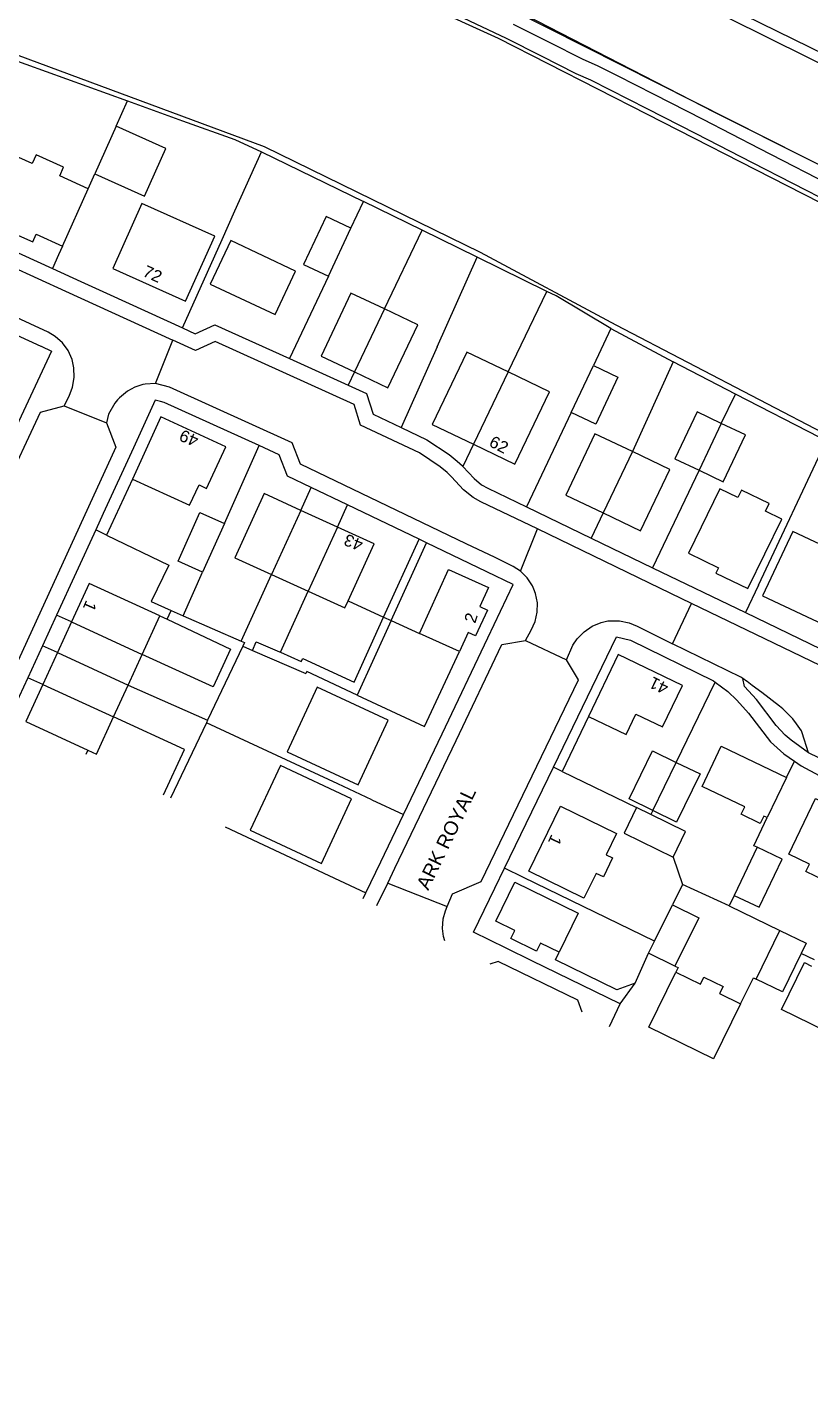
# Model space of a CAD drawing. Header units: millimetres. Extents: x 111502 to 977541, y 8702 to 1044108.
# Drawn here: x 489840.8 to 489939.8, y 240239.4 to 240409.9 of the extents above; entities that cross this region are included whole.
import ezdxf

# ---------------------------------------------------------------- set-up
doc = ezdxf.new("R2010")
doc.units = ezdxf.units.MM
doc.header["$LTSCALE"] = 0.25
doc.linetypes.add('DASHED2', pattern=[9.525, 6.35, -3.175])
doc.layers.add('E HVSS As Laid HV', color=10, linetype='Continuous')
doc.layers.add('X HVSS Site Background', color=8, linetype='Continuous')
doc.styles.add('OS Master Map$1$Standard', font='txt')

# ---------------------------------------------------------------- blocks, each defined once
blk = doc.blocks.new('OS MAP 060722')
at = {"layer": 'X HVSS Site Background', "flags": 128}
for points in [[(1322.12, 1184.29), (1311.53, 1189.45), (1311.53, 1189.45), (1277.03, 1206.38), (1277.03, 1206.38), (1235.54, 1226.91), (1235.54, 1226.91), (1183.9, 1252.31), (1183.9, 1252.31), (1149.18, 1269.67), (1149.18, 1269.67), (1113.83, 1287.24), (1113.83, 1287.24), (1073.41, 1307.14), (1073.41, 1307.14), (1030.65, 1327.88), (1030.65, 1327.88), (995.3, 1344.6)], [(1305.08, 1175.92), (1274.91, 1189.87), (1274.91, 1189.87), (1248.46, 1203.63), (1248.46, 1203.63), (1205.7, 1226.28), (1205.7, 1226.28), (1146.85, 1257.82), (1146.85, 1257.82), (1086.95, 1288.09), (1086.95, 1288.09), (1050.33, 1304.6), (1050.33, 1304.6), (998.9, 1326.4)], [(1158.27, 1266.56), (1139.59, 1275.91), (1139.59, 1275.91), (1069.11, 1310.46), (1069.11, 1310.46), (1003.02, 1342.47)], [(1071.58, 1290.51), (1089.81, 1282.15), (1089.81, 1282.15), (1108.65, 1272.52), (1108.65, 1272.52), (1126.32, 1263.52), (1126.32, 1263.52), (1141.03, 1256.01), (1141.03, 1256.01), (1168.6, 1241.19), (1168.6, 1241.19), (1187.34, 1231.35), (1187.34, 1231.35), (1207.55, 1220.55), (1207.55, 1220.55), (1234.16, 1206.16), (1234.16, 1206.16), (1246.22, 1200.13), (1246.22, 1200.13), (1266.22, 1185.84), (1266.22, 1185.84), (1283, 1174.52)], [(1084.69, 1285.05), (1090.82, 1282.13), (1090.82, 1282.13), (1095.27, 1279.9), (1095.27, 1279.9), (1099.64, 1277.69), (1099.64, 1277.69), (1101.49, 1276.86), (1101.49, 1276.86), (1103.96, 1275.63), (1103.96, 1275.63), (1108.6, 1273.27), (1108.6, 1273.27), (1114.8, 1270.11), (1114.8, 1270.11), (1121.93, 1266.43), (1121.93, 1266.43), (1132.11, 1261.19)], [(1267.04, 1157.24), (1256.49, 1162.03), (1256.49, 1162.03), (1242.2, 1168.8), (1242.2, 1168.8), (1220.29, 1180.55), (1220.29, 1180.55), (1193.09, 1196.11), (1193.09, 1196.11), (1181.66, 1202.98), (1181.66, 1202.98), (1164.2, 1213.25), (1164.2, 1213.25), (1147.16, 1222.88), (1147.16, 1222.88), (1131.92, 1231.67), (1131.92, 1231.67), (1104.72, 1245.85), (1104.72, 1245.85), (1087.58, 1255.05), (1087.58, 1255.05), (1060.27, 1268.39), (1060.27, 1268.39), (1025.14, 1281.41)], [(1158.27, 1266.56), (1141.55, 1260.52), (1141.55, 1260.52), (1117.19, 1272.73), (1117.19, 1272.73), (1094.74, 1284.28), (1094.74, 1284.28), (1079.37, 1291.7), (1079.37, 1291.7), (1073.71, 1294.12), (1073.71, 1294.12), (1072.11, 1294.85), (1072.11, 1294.85), (1071.29, 1294.87), (1071.29, 1294.87), (1070.27, 1294.57), (1070.27, 1294.57), (1069.5, 1294.34)], [(1091.7, 1283.93), (1096.17, 1281.68), (1096.17, 1281.68), (1100.5, 1279.49), (1100.5, 1279.49), (1102.34, 1278.67), (1102.34, 1278.67), (1104.86, 1277.42), (1104.86, 1277.42), (1109.51, 1275.05), (1109.51, 1275.05), (1115.71, 1271.89), (1115.71, 1271.89), (1122.85, 1268.21), (1122.85, 1268.21), (1133.02, 1262.97)], [(1024.93, 1280.73), (1042.97, 1274.22)], [(1041.53, 1271.01), (1042.97, 1274.22)], [(1042.97, 1274.22), (1049.91, 1271.71), (1049.91, 1271.71), (1056.51, 1269.32), (1056.51, 1269.32), (1059.89, 1267.77)], [(1041.53, 1271.01), (1038.83, 1264.99)], [(1038.83, 1264.99), (1045.1, 1262.18), (1045.1, 1262.18), (1047.8, 1268.2), (1047.8, 1268.2), (1041.53, 1271.01)], [(1037.98, 1263.11), (1034.39, 1264.72), (1034.39, 1264.72), (1034.88, 1265.82), (1034.88, 1265.82), (1031.39, 1267.39), (1031.39, 1267.39), (1030.89, 1266.29), (1030.89, 1266.29), (1027.98, 1267.59), (1027.98, 1267.59), (1024.72, 1260.33), (1024.72, 1260.33), (1028.07, 1258.83), (1028.07, 1258.83), (1027.64, 1257.88), (1027.64, 1257.88), (1030.97, 1256.39), (1030.97, 1256.39), (1031.39, 1257.34), (1031.39, 1257.34), (1034.72, 1255.85)], [(1049.91, 1245.5), (1054.92, 1256.68), (1054.92, 1256.68), (1056.54, 1260.3), (1056.54, 1260.3), (1059.89, 1267.77)], [(1059.89, 1267.77), (1072.8, 1261.51)], [(1037.98, 1263.11), (1038.83, 1264.99)], [(1034.72, 1255.85), (1037.98, 1263.11)], [(1041.1, 1253.01), (1050.3, 1248.89), (1050.3, 1248.89), (1053.98, 1257.1), (1053.98, 1257.1), (1044.78, 1261.22), (1044.78, 1261.22), (1041.1, 1253.01)], [(1071.2, 1258.12), (1072.8, 1261.51)], [(1080.19, 1257.88), (1072.8, 1261.51)], [(1016.92, 1259.34), (1018.33, 1259.13), (1018.33, 1259.13), (1021.59, 1258.26), (1021.59, 1258.26), (1024.19, 1257.25), (1024.19, 1257.25), (1033.46, 1253.02)], [(1071.2, 1258.12), (1068.08, 1259.59), (1068.08, 1259.59), (1065.22, 1253.52), (1065.22, 1253.52), (1068.35, 1252.05)], [(1053.41, 1251.04), (1061.62, 1247.18), (1061.62, 1247.18), (1064.21, 1252.7), (1064.21, 1252.7), (1056.01, 1256.56), (1056.01, 1256.56), (1053.41, 1251.04)], [(1068.35, 1252.05), (1071.2, 1258.12)], [(1075.43, 1247.9), (1080.19, 1257.88)], [(1087.17, 1254.45), (1080.19, 1257.88)], [(1034.72, 1255.85), (1034.24, 1254.76), (1034.24, 1254.76), (1033.46, 1253.02)], [(1028.11, 1253.35), (1035.13, 1250.14), (1035.13, 1250.14), (1048.67, 1243.95)], [(1082.11, 1243.12), (1087.17, 1254.45)], [(1095.96, 1250.13), (1087.17, 1254.45)], [(1033.46, 1253.02), (1037.05, 1251.37), (1037.05, 1251.37), (1040.76, 1249.68)], [(1068.35, 1252.05), (1063.44, 1241.63)], [(1040.76, 1249.68), (1049.91, 1245.5)], [(1075.43, 1247.9), (1071.21, 1249.91), (1071.21, 1249.91), (1067.42, 1241.94), (1067.42, 1241.94), (1071.64, 1239.93)], [(1091.08, 1239.94), (1095.96, 1250.13)], [(1104.06, 1245.42), (1097.13, 1249.55), (1097.13, 1249.55), (1095.96, 1250.13)], [(1021.03, 1248.23), (1032, 1243.21), (1032, 1243.21), (1032.04, 1243.18), (1032.04, 1243.18), (1033.36, 1242.58), (1033.36, 1242.58), (1028.92, 1233.06), (1028.92, 1233.06), (1028.39, 1233.3)], [(1034.95, 1235.67), (1035.56, 1236.88), (1035.56, 1236.88), (1036.01, 1238.02), (1036.01, 1238.02), (1036.22, 1239.22), (1036.22, 1239.22), (1036.19, 1240.44), (1036.19, 1240.44), (1036.02, 1241.28), (1036.02, 1241.28), (1035.94, 1241.52), (1035.94, 1241.52), (1035.44, 1242.63), (1035.44, 1242.63), (1034.72, 1243.61), (1034.72, 1243.61), (1033.82, 1244.43), (1033.82, 1244.43), (1032.93, 1244.97), (1032.93, 1244.97), (1026.05, 1248.13)], [(1071.64, 1239.93), (1075.86, 1237.92), (1075.86, 1237.92), (1079.66, 1245.89), (1079.66, 1245.89), (1075.43, 1247.9)], [(1075.43, 1247.9), (1071.64, 1239.93)], [(1049.91, 1245.5), (1051.53, 1244.76), (1051.53, 1244.76), (1054.01, 1245.9), (1054.01, 1245.9), (1063.44, 1241.63)], [(1104.06, 1245.42), (1101.85, 1240.75)], [(1104.06, 1245.42), (1111.92, 1241.2)], [(1046.48, 1238.46), (1048.67, 1243.95)], [(1094.77, 1220.08), (1087.63, 1223.53), (1087.63, 1223.53), (1086.64, 1224.05), (1086.64, 1224.05), (1085.45, 1225.04), (1085.45, 1225.04), (1083.93, 1226.69), (1083.93, 1226.69), (1083.35, 1227.22), (1083.35, 1227.22), (1082.49, 1227.95), (1082.49, 1227.95), (1079.87, 1229.69), (1079.87, 1229.69), (1072.42, 1233.2), (1072.42, 1233.2), (1071.6, 1235.82), (1071.6, 1235.82), (1054.02, 1243.79), (1054.02, 1243.79), (1051.54, 1242.64), (1051.54, 1242.64), (1048.67, 1243.95)], [(1082.11, 1243.12), (1077.54, 1232.91)], [(1063.44, 1241.63), (1070.85, 1238.27)], [(1091.08, 1239.94), (1085.84, 1242.45), (1085.84, 1242.45), (1081.46, 1233.3), (1081.46, 1233.3), (1086.7, 1230.8)], [(1111.92, 1241.2), (1106.78, 1229.86)], [(1119.8, 1237.14), (1111.92, 1241.2)], [(1071.64, 1239.93), (1070.85, 1238.27)], [(1086.7, 1230.8), (1091.94, 1228.29), (1091.94, 1228.29), (1096.32, 1237.43), (1096.32, 1237.43), (1091.08, 1239.94)], [(1091.08, 1239.94), (1086.7, 1230.8)], [(1101.85, 1240.75), (1104.96, 1239.28), (1104.96, 1239.28), (1102.15, 1233.35), (1102.15, 1233.35), (1099.04, 1234.82)], [(1099.04, 1234.82), (1101.85, 1240.75)], [(1046.48, 1238.46), (1045.17, 1238.41), (1045.17, 1238.41), (1044.91, 1238.36), (1044.91, 1238.36), (1043.9, 1238.03), (1043.9, 1238.03), (1042.97, 1237.52), (1042.97, 1237.52), (1041.95, 1236.67), (1041.95, 1236.67), (1041.68, 1236.39), (1041.68, 1236.39), (1041.34, 1235.98), (1041.34, 1235.98), (1040.54, 1234.58), (1040.54, 1234.58), (1040.28, 1233.52)], [(1092.63, 1214.75), (1091.72, 1215.35), (1091.72, 1215.35), (1089.42, 1216.46), (1089.42, 1216.46), (1085.76, 1218.21), (1085.76, 1218.21), (1064.81, 1228.27), (1064.81, 1228.27), (1063.77, 1230.99), (1063.77, 1230.99), (1048.27, 1238.02), (1048.27, 1238.02), (1046.48, 1238.46)], [(1070.85, 1238.27), (1073.17, 1237.21), (1073.17, 1237.21), (1074, 1234.58), (1074, 1234.58), (1077.54, 1232.91)], [(1059.6, 1230.62), (1047.59, 1236.07), (1047.59, 1236.07), (1047.13, 1236.18), (1047.13, 1236.18), (1046.45, 1236.35), (1046.45, 1236.35), (1043.7, 1230.34), (1043.7, 1230.34), (1039.89, 1222.03), (1039.89, 1222.03), (1038.95, 1219.98)], [(1118.03, 1233.43), (1119.8, 1237.14)], [(1131.27, 1231.19), (1130.48, 1231.63), (1130.48, 1231.63), (1119.8, 1237.14)], [(1019.22, 1201.17), (1028.68, 1221.88), (1028.68, 1221.88), (1027.29, 1224.83), (1027.29, 1224.83), (1031.95, 1234.83), (1031.95, 1234.83), (1034.95, 1235.67)], [(1034.95, 1235.67), (1040.28, 1233.52)], [(1099.04, 1234.82), (1093.39, 1222.87)], [(1118.03, 1233.43), (1114.98, 1234.88), (1114.98, 1234.88), (1112.16, 1228.96), (1112.16, 1228.96), (1115.21, 1227.51)], [(1040.28, 1233.52), (1041.47, 1230.41), (1041.47, 1230.41), (1038.02, 1222.89), (1038.02, 1222.89), (1026.33, 1197.47)], [(1043.58, 1226.39), (1048.41, 1224.17), (1048.41, 1224.17), (1050.81, 1223.07), (1050.81, 1223.07), (1052, 1225.65), (1052, 1225.65), (1052.96, 1225.21), (1052.96, 1225.21), (1055.38, 1230.48), (1055.38, 1230.48), (1047.18, 1234.25), (1047.18, 1234.25), (1043.58, 1226.39)], [(1077.54, 1232.91), (1080.81, 1231.37), (1080.81, 1231.37), (1083.64, 1229.49), (1083.64, 1229.49), (1084.62, 1228.66), (1084.62, 1228.66), (1085.29, 1228.05), (1085.29, 1228.05), (1085.35, 1227.98)], [(1118.03, 1233.43), (1115.21, 1227.51)], [(1115.21, 1227.51), (1118.26, 1226.05), (1118.26, 1226.05), (1121.08, 1231.98), (1121.08, 1231.98), (1118.03, 1233.43)], [(1106.78, 1229.86), (1102.05, 1232.11), (1102.05, 1232.11), (1098.35, 1224.35), (1098.35, 1224.35), (1103.08, 1222.1)], [(1122.72, 1212.98), (1131.27, 1231.19)], [(1055.2, 1220.77), (1059.6, 1230.62)], [(1066.18, 1225.33), (1063.18, 1226.77), (1063.18, 1226.77), (1062.15, 1229.47), (1062.15, 1229.47), (1059.6, 1230.62)], [(1086.7, 1230.8), (1085.35, 1227.98)], [(1106.78, 1229.86), (1103.08, 1222.1)], [(1103.08, 1222.1), (1107.81, 1219.84), (1107.81, 1219.84), (1111.51, 1227.61), (1111.51, 1227.61), (1106.78, 1229.86)], [(1085.35, 1227.98), (1086.78, 1226.44), (1086.78, 1226.44), (1087.71, 1225.66), (1087.71, 1225.66), (1088.53, 1225.22)], [(1115.21, 1227.51), (1109.34, 1215.18)], [(1043.58, 1226.39), (1040.32, 1219.31)], [(1064.87, 1222.43), (1060.23, 1224.55), (1060.23, 1224.55), (1056.54, 1216.44), (1056.54, 1216.44), (1061.18, 1214.33)], [(1064.87, 1222.43), (1066.18, 1225.33)], [(1070.78, 1223.12), (1066.18, 1225.33)], [(1088.53, 1225.22), (1093.39, 1222.87)], [(1120.13, 1224.04), (1117.85, 1225.16), (1117.85, 1225.16), (1113.86, 1217.01), (1113.86, 1217.01), (1117.66, 1215.15), (1117.66, 1215.15), (1117.34, 1214.5), (1117.34, 1214.5), (1121.36, 1212.54), (1121.36, 1212.54), (1125.67, 1221.33), (1125.67, 1221.33), (1123.6, 1222.34), (1123.6, 1222.34), (1124.06, 1223.28), (1124.06, 1223.28), (1120.59, 1224.98), (1120.59, 1224.98), (1120.13, 1224.04)], [(1064.87, 1222.43), (1061.18, 1214.33)], [(1069.5, 1220.32), (1064.87, 1222.43)], [(1069.5, 1220.32), (1070.78, 1223.12)], [(1079.81, 1218.78), (1070.78, 1223.12)], [(1093.39, 1222.87), (1101.57, 1218.92)], [(1052.45, 1214.6), (1049.34, 1215.99), (1049.34, 1215.99), (1052.09, 1222.16), (1052.09, 1222.16), (1055.2, 1220.77)], [(1055.2, 1220.77), (1052.45, 1214.6)], [(1103.08, 1222.1), (1101.57, 1218.92)], [(1038.95, 1219.98), (1033.98, 1209.19)], [(1040.32, 1219.31), (1038.95, 1219.98)], [(1040.32, 1219.31), (1048.16, 1215.49), (1048.16, 1215.49), (1045.93, 1210.9), (1045.93, 1210.9), (1048.48, 1209.78)], [(1069.5, 1220.32), (1065.81, 1212.22)], [(1070.85, 1210.97), (1074.14, 1218.21), (1074.14, 1218.21), (1069.5, 1220.32)], [(1092.63, 1214.75), (1094.77, 1220.08)], [(1114.26, 1210.67), (1108.96, 1213.22), (1108.96, 1213.22), (1094.77, 1220.08)], [(1123.23, 1211.61), (1132.29, 1207.35), (1132.29, 1207.35), (1136.11, 1215.5), (1136.11, 1215.5), (1127.05, 1219.75), (1127.05, 1219.75), (1123.23, 1211.61)], [(1075.34, 1208.93), (1079.81, 1218.78)], [(1076.28, 1208.5), (1080.75, 1218.33)], [(1080.75, 1218.33), (1079.81, 1218.78)], [(1088.39, 1214.66), (1080.75, 1218.33)], [(1101.57, 1218.92), (1109.34, 1215.18)], [(1050, 1209.11), (1052.45, 1214.6)], [(1057.33, 1205.89), (1061.18, 1214.33)], [(1061.18, 1214.33), (1065.81, 1212.22)], [(1077.85, 1183.95), (1082.74, 1194.15), (1082.74, 1194.15), (1088.51, 1206.29), (1088.51, 1206.29), (1091.73, 1213.06), (1091.73, 1213.06), (1088.39, 1214.66)], [(1079.88, 1206.87), (1083.55, 1214.96), (1083.55, 1214.96), (1088.61, 1212.67), (1088.61, 1212.67), (1087.51, 1210.26), (1087.51, 1210.26), (1088.45, 1209.83), (1088.45, 1209.83), (1086.97, 1206.58), (1086.97, 1206.58), (1086.03, 1207), (1086.03, 1207), (1084.93, 1204.57)], [(1093.26, 1205.99), (1094, 1207.28), (1094, 1207.28), (1094.49, 1208.37), (1094.49, 1208.37), (1094.75, 1209.55), (1094.75, 1209.55), (1094.77, 1210.74), (1094.77, 1210.74), (1094.54, 1211.92), (1094.54, 1211.92), (1094.34, 1212.47), (1094.34, 1212.47), (1094.14, 1212.9), (1094.14, 1212.9), (1093.48, 1213.9), (1093.48, 1213.9), (1092.63, 1214.75)], [(1109.34, 1215.18), (1121.08, 1209.5)], [(1047.05, 1209.08), (1038.1, 1213.18), (1038.1, 1213.18), (1035.87, 1208.32)], [(1062.29, 1204.48), (1065.81, 1212.22)], [(1065.81, 1212.22), (1070.45, 1210.11), (1070.45, 1210.11), (1070.85, 1210.97)], [(1122.72, 1212.98), (1121.08, 1209.5)], [(1070.85, 1210.97), (1075.34, 1208.93)], [(1111.87, 1205.57), (1114.26, 1210.67)], [(1180.06, 1174.79), (1179.93, 1177.58), (1179.93, 1177.58), (1171.65, 1182.12), (1171.65, 1182.12), (1166.88, 1184.77), (1166.88, 1184.77), (1164.37, 1183.39), (1164.37, 1183.39), (1142.93, 1194.19), (1142.93, 1194.19), (1142.17, 1197.19), (1142.17, 1197.19), (1114.26, 1210.67)], [(1033.98, 1209.19), (1032.2, 1205.31)], [(1035.87, 1208.32), (1033.98, 1209.19)], [(1044.82, 1204.22), (1047.05, 1209.08)], [(1047.05, 1209.08), (1047.95, 1208.65)], [(1047.95, 1208.65), (1048.48, 1209.78)], [(1048.48, 1209.78), (1050, 1209.11)], [(1050, 1209.11), (1057.33, 1205.89)], [(1062.29, 1204.48), (1064.91, 1203.32), (1064.91, 1203.32), (1065.1, 1203.71), (1065.1, 1203.71), (1071.61, 1200.72), (1071.61, 1200.72), (1075.34, 1208.93)], [(1075.34, 1208.93), (1076.28, 1208.5)], [(1121.08, 1209.5), (1137.35, 1201.65)], [(1035.87, 1208.32), (1034.1, 1204.45)], [(1035.87, 1208.32), (1044.82, 1204.22)], [(1047.95, 1208.65), (1055.99, 1204.88), (1055.99, 1204.88), (1053.77, 1200.11), (1053.77, 1200.11), (1044.82, 1204.22)], [(1076.28, 1208.5), (1072, 1199.06)], [(1076.28, 1208.5), (1079.88, 1206.87)], [(1098.47, 1203.53), (1099.27, 1205.37), (1099.27, 1205.37), (1099.81, 1206.19), (1099.81, 1206.19), (1100.67, 1207.08), (1100.67, 1207.08), (1101.69, 1207.77), (1101.69, 1207.77), (1102.82, 1208.25), (1102.82, 1208.25), (1103.67, 1208.44), (1103.67, 1208.44), (1103.92, 1208.47), (1103.92, 1208.47), (1105.15, 1208.47), (1105.15, 1208.47), (1106.36, 1208.22), (1106.36, 1208.22), (1107.39, 1207.78), (1107.39, 1207.78), (1111.87, 1205.57)], [(1057.33, 1205.89), (1057.75, 1205.7), (1057.75, 1205.7), (1057.53, 1205.24)], [(1058.76, 1204.71), (1059.23, 1205.8), (1059.23, 1205.8), (1062.17, 1204.54), (1062.17, 1204.54), (1062.29, 1204.48)], [(1075.85, 1175.27), (1076.75, 1177.16), (1076.75, 1177.16), (1084.5, 1193.31), (1084.5, 1193.31), (1090.27, 1205.45), (1090.27, 1205.45), (1093.26, 1205.99)], [(1084.93, 1204.57), (1079.88, 1206.87)], [(1093.26, 1205.99), (1098.47, 1203.53)], [(1096.81, 1189.95), (1104.77, 1206.44), (1104.77, 1206.44), (1106.55, 1206.01), (1106.55, 1206.01), (1117.02, 1200.89)], [(1120.76, 1201.16), (1120.51, 1201.33), (1120.51, 1201.33), (1111.87, 1205.57)], [(1032.2, 1205.31), (1030.34, 1201.27)], [(1034.1, 1204.45), (1032.2, 1205.31)], [(1034.1, 1204.45), (1032.24, 1200.4)], [(1034.1, 1204.45), (1043.04, 1200.34)], [(1043.04, 1200.34), (1044.82, 1204.22)], [(1057.53, 1205.24), (1053.08, 1195.9)], [(1057.53, 1205.24), (1058.76, 1204.71)], [(1058.76, 1204.71), (1065.5, 1201.79)], [(1072, 1199.06), (1080.51, 1195.08), (1080.51, 1195.08), (1084.93, 1204.57)], [(1101.24, 1196.38), (1106, 1194.1), (1106, 1194.1), (1107.24, 1196.66), (1107.24, 1196.66), (1110.59, 1195.06), (1110.59, 1195.06), (1113.11, 1200.3), (1113.11, 1200.3), (1104.99, 1204.2), (1104.99, 1204.2), (1101.24, 1196.38)], [(1072, 1199.06), (1065.61, 1202.05), (1065.61, 1202.05), (1065.5, 1201.79)], [(1083.38, 1172.34), (1084.05, 1173.92), (1084.05, 1173.92), (1087.66, 1175.5), (1087.66, 1175.5), (1099.97, 1200.98), (1099.97, 1200.98), (1098.47, 1203.53)], [(1030.34, 1201.27), (1028.16, 1196.52)], [(1032.24, 1200.4), (1030.09, 1195.71), (1030.09, 1195.71), (1037.92, 1192.12)], [(1032.24, 1200.4), (1030.34, 1201.27)], [(1032.24, 1200.4), (1041.18, 1196.3)], [(1041.18, 1196.3), (1043.04, 1200.34)], [(1043.04, 1200.34), (1053.08, 1195.9)], [(1112.33, 1190.56), (1117.27, 1200.71)], [(1117.02, 1200.89), (1117.27, 1200.71)], [(1117.27, 1200.71), (1118.85, 1199.54), (1118.85, 1199.54), (1120, 1198.43), (1120, 1198.43), (1121.45, 1196.8), (1121.45, 1196.8), (1124.23, 1193.17), (1124.23, 1193.17), (1125.93, 1191.63), (1125.93, 1191.63), (1127.26, 1190.72)], [(1129.07, 1191.76), (1128.24, 1194.28), (1128.24, 1194.28), (1128.15, 1194.56), (1128.15, 1194.56), (1127.55, 1195.42), (1127.55, 1195.42), (1127.05, 1196.05), (1127.05, 1196.05), (1125.82, 1197.34), (1125.82, 1197.34), (1125.37, 1197.68), (1125.37, 1197.68), (1123.13, 1199.38), (1123.13, 1199.38), (1121.93, 1200.3), (1121.93, 1200.3), (1121.31, 1200.78), (1121.31, 1200.78), (1121.23, 1200.83), (1121.23, 1200.83), (1120.76, 1201.16)], [(1129.07, 1191.76), (1126.84, 1193.35), (1126.84, 1193.35), (1126.1, 1194.02), (1126.1, 1194.02), (1124.97, 1195.23), (1124.97, 1195.23), (1122.49, 1198.53), (1122.49, 1198.53), (1120.95, 1200.15), (1120.95, 1200.15), (1120.76, 1201.16)], [(1075.93, 1195.89), (1066.94, 1200.09), (1066.94, 1200.09), (1063.12, 1191.89), (1063.12, 1191.89), (1072.11, 1187.7), (1072.11, 1187.7), (1075.93, 1195.89)], [(1037.92, 1192.12), (1039.03, 1191.61), (1039.03, 1191.61), (1041.18, 1196.3)], [(1047.52, 1186.46), (1050.18, 1192.17), (1050.18, 1192.17), (1041.18, 1196.3)], [(1052.93, 1195.58), (1048.38, 1186.02)], [(1053.08, 1195.9), (1052.93, 1195.58)], [(1073.86, 1185.81), (1069.53, 1187.83), (1069.53, 1187.83), (1052.93, 1195.58)], [(1101.24, 1196.38), (1097.9, 1189.42)], [(1037.92, 1192.12), (1037.69, 1191.57)], [(1109.37, 1184.47), (1106.36, 1185.93), (1106.36, 1185.93), (1109.33, 1192.02), (1109.33, 1192.02), (1112.33, 1190.56)], [(1123.84, 1183.57), (1123.41, 1183.77), (1123.41, 1183.77), (1122.96, 1182.83), (1122.96, 1182.83), (1120.55, 1183.99), (1120.55, 1183.99), (1121, 1184.94), (1121, 1184.94), (1115.61, 1187.51), (1115.61, 1187.51), (1118.03, 1192.59), (1118.03, 1192.59), (1126.27, 1188.65)], [(1177.35, 1169.81), (1176.64, 1170.23), (1176.64, 1170.23), (1173.8, 1169.48), (1173.8, 1169.48), (1168.88, 1171.92), (1168.88, 1171.92), (1131.89, 1190.39), (1131.89, 1190.39), (1131.6, 1190.53), (1131.6, 1190.53), (1131.56, 1190.55), (1131.56, 1190.55), (1129.07, 1191.76)], [(1071.29, 1185.93), (1062.31, 1190.15), (1062.31, 1190.15), (1058.48, 1181.99), (1058.48, 1181.99), (1067.46, 1177.77), (1067.46, 1177.77), (1071.29, 1185.93)], [(1109.37, 1184.47), (1112.33, 1190.56)], [(1112.33, 1190.56), (1115.34, 1189.1), (1115.34, 1189.1), (1112.37, 1183.01), (1112.37, 1183.01), (1109.37, 1184.47)], [(1126.27, 1188.65), (1127.26, 1190.72)], [(1127.26, 1190.72), (1128.14, 1190.11), (1128.14, 1190.11), (1130.39, 1188.92)], [(1090.62, 1177.16), (1096.81, 1189.95)], [(1097.9, 1189.42), (1096.81, 1189.95)], [(1097.9, 1189.42), (1107.31, 1184.84)], [(1126.27, 1188.65), (1123.84, 1183.57)], [(1073.86, 1185.81), (1077.85, 1183.95)], [(1104.79, 1181.55), (1103.48, 1178.87), (1103.48, 1178.87), (1104.29, 1178.47), (1104.29, 1178.47), (1103.12, 1176.07), (1103.12, 1176.07), (1102.2, 1176.51), (1102.2, 1176.51), (1100.66, 1173.38), (1100.66, 1173.38), (1093.69, 1176.79), (1093.69, 1176.79), (1097.71, 1185.02), (1097.71, 1185.02), (1104.79, 1181.55)], [(1134.79, 1174.96), (1131.6, 1176.5), (1131.6, 1176.5), (1131.16, 1175.57), (1131.16, 1175.57), (1128.71, 1176.75), (1128.71, 1176.75), (1129.17, 1177.69), (1129.17, 1177.69), (1126.55, 1178.95), (1126.55, 1178.95), (1129.93, 1185.99), (1129.93, 1185.99), (1138.19, 1182.01)], [(1073.1, 1174.06), (1075, 1178), (1075, 1178), (1077.85, 1183.95)], [(1107.31, 1184.84), (1105.73, 1181.59), (1105.73, 1181.59), (1111.92, 1178.57)], [(1109.12, 1183.96), (1107.31, 1184.84)], [(1109.37, 1184.47), (1109.12, 1183.96)], [(1111.92, 1178.57), (1113.5, 1181.82), (1113.5, 1181.82), (1109.12, 1183.96)], [(1122.55, 1179.83), (1122.14, 1180.02), (1122.14, 1180.02), (1123.84, 1183.57)], [(1055.32, 1182.41), (1067.05, 1176.9)], [(1119.65, 1173.74), (1122.81, 1172.24), (1122.81, 1172.24), (1125.71, 1178.33), (1125.71, 1178.33), (1122.55, 1179.83)], [(1122.55, 1179.83), (1119.65, 1173.74)], [(1111.92, 1178.57), (1113.12, 1175.11)], [(1067.05, 1176.9), (1073.1, 1174.06)], [(1105.26, 1160.03), (1094.08, 1165.48), (1094.08, 1165.48), (1090.83, 1167.06), (1090.83, 1167.06), (1086.71, 1169.07), (1086.71, 1169.07), (1089.41, 1174.65), (1089.41, 1174.65), (1090.62, 1177.16)], [(1093.01, 1176), (1090.62, 1177.16)], [(1074.49, 1172.45), (1075.85, 1175.27)], [(1075.85, 1175.27), (1083.38, 1172.34)], [(1097.53, 1166.55), (1095.17, 1167.7), (1095.17, 1167.7), (1094.68, 1166.7), (1094.68, 1166.7), (1091.43, 1168.29), (1091.43, 1168.29), (1091.91, 1169.29), (1091.91, 1169.29), (1089.51, 1170.46), (1089.51, 1170.46), (1091.93, 1175.42), (1091.93, 1175.42), (1099.94, 1171.51), (1099.94, 1171.51), (1097.53, 1166.55)], [(1109.58, 1167.94), (1093.01, 1176)], [(1113.12, 1175.11), (1111.86, 1172.55)], [(1119.02, 1172.41), (1113.12, 1175.11)], [(1072.76, 1173.35), (1073.1, 1174.06)], [(1119.65, 1173.74), (1119.02, 1172.41)], [(1083.06, 1168), (1082.9, 1168.55), (1082.9, 1168.55), (1082.79, 1169.53), (1082.79, 1169.53), (1082.87, 1170.76), (1082.87, 1170.76), (1083.14, 1171.77), (1083.14, 1171.77), (1083.38, 1172.34)], [(1109.58, 1167.94), (1111.86, 1172.55)], [(1111.86, 1172.55), (1115.18, 1170.91), (1115.18, 1170.91), (1112.16, 1164.79)], [(1119.02, 1172.41), (1125.43, 1169.31)], [(1108.84, 1166.43), (1109.58, 1167.94)], [(1122.44, 1163.15), (1125.43, 1169.31)], [(1125.43, 1169.31), (1128.74, 1167.7), (1128.74, 1167.7), (1128.11, 1166.4)], [(1107.15, 1162.63), (1104.83, 1161.78), (1104.83, 1161.78), (1097.05, 1165.57), (1097.05, 1165.57), (1097.53, 1166.55)], [(1107.15, 1162.63), (1108.84, 1166.43)], [(1112.16, 1164.79), (1108.84, 1166.43)], [(1128.11, 1166.4), (1125.75, 1161.54), (1125.75, 1161.54), (1122.44, 1163.15)], [(1129.81, 1165.6), (1128.11, 1166.4)], [(1100.44, 1158.97), (1099.87, 1160.48), (1099.87, 1160.48), (1089.81, 1165.39), (1089.81, 1165.39), (1088.76, 1165.04)], [(1112.16, 1164.79), (1112.56, 1164.6), (1112.56, 1164.6), (1112.28, 1164.04)], [(1137.43, 1148.37), (1130.51, 1151.74), (1130.51, 1151.74), (1132.89, 1156.65), (1132.89, 1156.65), (1131.59, 1157.28), (1131.59, 1157.28), (1131.25, 1156.58), (1131.25, 1156.58), (1125.64, 1159.31), (1125.64, 1159.31), (1128.53, 1165.24), (1128.53, 1165.24), (1129.43, 1164.8)], [(1120.47, 1160.03), (1117.06, 1153.06), (1117.06, 1153.06), (1108.87, 1157.07), (1108.87, 1157.07), (1112.28, 1164.04)], [(1112.28, 1164.04), (1115.39, 1162.52), (1115.39, 1162.52), (1115.82, 1163.41), (1115.82, 1163.41), (1118.25, 1162.23), (1118.25, 1162.23), (1117.81, 1161.33), (1117.81, 1161.33), (1120.47, 1160.03)], [(1120.47, 1160.03), (1122.08, 1163.32), (1122.08, 1163.32), (1122.44, 1163.15)], [(1105.26, 1160.03), (1107.15, 1162.63)], [(1103.91, 1157.17), (1105.26, 1160.03)]]:
    blk.add_lwpolyline(points, dxfattribs=at)
at = {"layer": 'X HVSS Site Background', "attachment_point": 7, "style": 'OS Master Map$1$Standard'}
for s, insert, char_height, rotation in [('{\\farial|b0|i0|c0|p34;72}', (1044.76, 1252.12), 1.5, 335.7), ('{\\farial|b0|i0|c0|p34;49}', (1052.09, 1231.81), 1.5, 157.1), ('{\\farial|b0|i0|c0|p34;62}', (1088.53, 1230.6), 1.5, 332.4), ('{\\farial|b0|i0|c0|p34;43}', (1072.89, 1218.64), 1.5, 158), ('{\\farial|b0|i0|c0|p34;1}', (1037.75, 1211.16), 1.5, 246.3), ('{\\farial|b0|i0|c0|p34;2}', (1086.91, 1208.06), 1.5, 72.5), ('{\\farial|b0|i0|c0|p34;41}', (1111.49, 1200.43), 1.5, 154), ('{\\farial|b0|i0|c0|p34;ARK ROYAL}', (1080.99, 1174.28), 1.75, 64.1), ('{\\farial|b0|i0|c0|p34;1}', (1096.58, 1181.55), 1.5, 244.7)]:
    blk.add_mtext(s, dxfattribs=dict(at, insert=insert, char_height=char_height, rotation=rotation))

msp = doc.modelspace()

# ---------------------------------------------------------------- linework, layer by layer
at = {"lineweight": 0}
msp.add_circle((488727.82, 239008.33), 11388.42, dxfattribs=at)

# ---------------------------------------------------------------- block references
at = {"layer": 'E HVSS As Laid HV', "linetype": 'DASHED2', "lineweight": 0}
msp.add_blockref('OS MAP 060722', (488810.58, 239126.31), dxfattribs=at)

doc.saveas('drawing.dxf')
